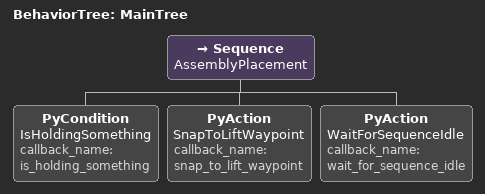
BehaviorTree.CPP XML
<root BTCPP_format="4">
  <BehaviorTree ID="MainTree">
    <Sequence name="AssemblyPlacement">
      <PyCondition name="IsHoldingSomething" callback_name="is_holding_something"/>
      <PyAction name="SnapToLiftWaypoint" callback_name="snap_to_lift_waypoint"/>
      <PyAction name="WaitForSequenceIdle" callback_name="wait_for_sequence_idle"/>
    </Sequence>
  </BehaviorTree>
</root>
